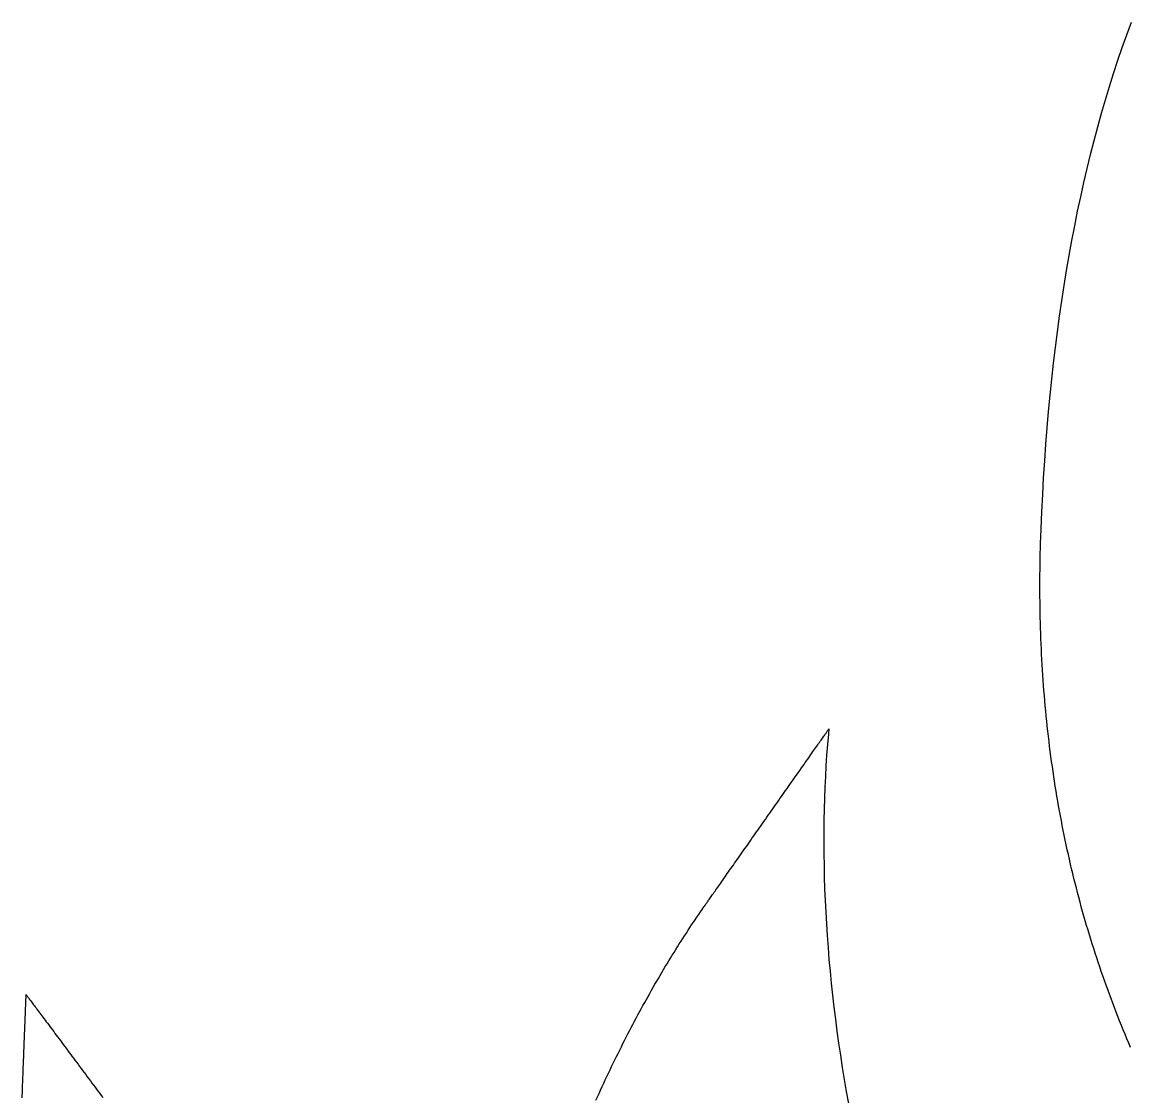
# Model space of a CAD drawing. Extents: x -6.8 to 6.8, y -8.6 to 0.4.
# Drawn here: x 0.301 to 1.387, y -7.523 to -6.469 of the extents above; entities that cross this region are included whole.
import ezdxf

# ---------------------------------------------------------------- set-up
doc = ezdxf.new("R2010")
doc.units = 0
doc.layers.add('4', color=50, linetype='CONTINUOUS')

msp = doc.modelspace()

# ---------------------------------------------------------------- linework, layer by layer
at = {"layer": '4', "color": 2}
for points in [[(1.38906, -7.47487, 0), (1.38721, -7.47056, 0), (1.38538, -7.46624, 0), (1.38357, -7.46191, 0), (1.38178, -7.45757, 0), (1.38001, -7.45322, 0), (1.37826, -7.44886, 0), (1.37652, -7.44449, 0), (1.37481, -7.44011, 0), (1.37311, -7.43572, 0), (1.37144, -7.43132, 0), (1.36978, -7.42692, 0), (1.36814, -7.4225, 0), (1.36652, -7.41807, 0), (1.36492, -7.41364, 0), (1.36334, -7.40919, 0), (1.36177, -7.40473, 0), (1.36023, -7.40027, 0), (1.35871, -7.39579, 0), (1.3572, -7.39131, 0), (1.35572, -7.38681, 0), (1.35425, -7.38231, 0), (1.3528, -7.37779, 0), (1.35137, -7.37327, 0), (1.34996, -7.36874, 0), (1.34857, -7.3642, 0), (1.3472, -7.35964, 0), (1.34585, -7.35508, 0), (1.34452, -7.35051, 0), (1.34321, -7.34593, 0), (1.34192, -7.34133, 0), (1.34064, -7.33673, 0), (1.33939, -7.33212, 0), (1.33815, -7.3275, 0), (1.33694, -7.32287, 0), (1.33574, -7.31823, 0), (1.33456, -7.31358, 0), (1.33341, -7.30892, 0), (1.33227, -7.30425, 0), (1.33115, -7.29957, 0), (1.33005, -7.29488, 0), (1.32897, -7.29018, 0), (1.32791, -7.28547, 0), (1.32687, -7.28076, 0), (1.32585, -7.27603, 0), (1.32485, -7.27129, 0), (1.32386, -7.26654, 0), (1.3229, -7.26178, 0), (1.32196, -7.25701, 0), (1.32103, -7.25224, 0), (1.32013, -7.24745, 0), (1.31925, -7.24265, 0), (1.31838, -7.23784, 0), (1.31754, -7.23303, 0), (1.31671, -7.2282, 0), (1.31591, -7.22336, 0), (1.31512, -7.21851, 0), (1.31436, -7.21366, 0), (1.31361, -7.20879, 0), (1.31288, -7.20391, 0), (1.31218, -7.19903, 0), (1.31149, -7.19413, 0), (1.31082, -7.18922, 0), (1.31017, -7.1843, 0), (1.30955, -7.17938, 0), (1.30894, -7.17444, 0), (1.30835, -7.16949, 0), (1.30778, -7.16454, 0), (1.30724, -7.15957, 0), (1.30671, -7.15459, 0), (1.3062, -7.14961, 0), (1.30571, -7.14461, 0), (1.30524, -7.1396, 0), (1.30479, -7.13459, 0), (1.30436, -7.12956, 0), (1.30396, -7.12452, 0), (1.30357, -7.11947, 0), (1.3032, -7.11442, 0), (1.30285, -7.10935, 0), (1.30252, -7.10427, 0), (1.30221, -7.09918, 0), (1.30192, -7.09409, 0), (1.30166, -7.08898, 0), (1.30141, -7.08386, 0), (1.30118, -7.07873, 0), (1.30097, -7.07359, 0), (1.30078, -7.06845, 0), (1.30062, -7.06329, 0), (1.30047, -7.05812, 0), (1.30034, -7.05294, 0), (1.30023, -7.04775, 0), (1.30015, -7.04255, 0), (1.30008, -7.03734, 0), (1.30003, -7.03212, 0), (1.30001, -7.02689, 0), (1.3, -7.02165, 0), (1.30002, -7.0164, 0), (1.30005, -7.01114, 0), (1.30011, -7.00587, 0), (1.30018, -7.00059, 0), (1.30028, -6.9953, 0), (1.30039, -6.99, 0), (1.30053, -6.98469, 0), (1.30068, -6.97936, 0), (1.30086, -6.97403, 0), (1.30117, -6.96591, 0), (1.30189, -6.94905, 0), (1.30272, -6.93231, 0), (1.30367, -6.91571, 0), (1.30472, -6.89925, 0), (1.30589, -6.88292, 0), (1.30717, -6.86672, 0), (1.30856, -6.85066, 0), (1.31006, -6.83473, 0), (1.31168, -6.81894, 0), (1.31341, -6.80328, 0), (1.31525, -6.78776, 0), (1.31721, -6.77237, 0), (1.31928, -6.75712, 0), (1.32146, -6.742, 0), (1.32377, -6.72702, 0), (1.32618, -6.71218, 0), (1.32871, -6.69747, 0), (1.33136, -6.6829, 0), (1.33413, -6.66847, 0), (1.33701, -6.65417, 0), (1.34001, -6.64002, 0), (1.34313, -6.626, 0), (1.34636, -6.61211, 0), (1.34971, -6.59837, 0), (1.35318, -6.58476, 0), (1.35677, -6.57129, 0), (1.36048, -6.55797, 0), (1.36431, -6.54478, 0), (1.36826, -6.53172, 0), (1.37233, -6.51881, 0), (1.37652, -6.50604, 0), (1.38083, -6.49341, 0), (1.38527, -6.48091, 0), (1.38982, -6.46856, 0)], [(0.864166, -7.52669, 0), (0.865677, -7.52334, 0), (0.867194, -7.51999, 0), (0.868717, -7.51666, 0), (0.870248, -7.51333, 0), (0.871785, -7.51002, 0), (0.873328, -7.50671, 0), (0.874877, -7.50342, 0), (0.876433, -7.50013, 0), (0.877995, -7.49686, 0), (0.879563, -7.49359, 0), (0.881137, -7.49034, 0), (0.882716, -7.4871, 0), (0.884301, -7.48387, 0), (0.885892, -7.48065, 0), (0.887488, -7.47744, 0), (0.88909, -7.47424, 0), (0.890697, -7.47105, 0), (0.892309, -7.46788, 0), (0.893926, -7.46472, 0), (0.895548, -7.46157, 0), (0.897175, -7.45843, 0), (0.898806, -7.4553, 0), (0.900443, -7.45219, 0), (0.902083, -7.44909, 0), (0.903728, -7.446, 0), (0.905378, -7.44292, 0), (0.907032, -7.43986, 0), (0.908689, -7.43681, 0), (0.910351, -7.43377, 0), (0.912017, -7.43075, 0), (0.913686, -7.42774, 0), (0.91536, -7.42474, 0), (0.917036, -7.42176, 0), (0.918717, -7.41879, 0), (0.9204, -7.41583, 0), (0.922087, -7.41289, 0), (0.923777, -7.40996, 0), (0.92547, -7.40705, 0), (0.927166, -7.40415, 0), (0.928865, -7.40127, 0), (0.930567, -7.3984, 0), (0.932271, -7.39555, 0), (0.933978, -7.39271, 0), (0.935688, -7.38989, 0), (0.937399, -7.38708, 0), (0.939113, -7.38429, 0), (0.940829, -7.38151, 0), (0.942547, -7.37875, 0), (0.944267, -7.37601, 0), (0.945989, -7.37328, 0), (0.947712, -7.37057, 0), (0.949437, -7.36787, 0), (0.951164, -7.3652, 0), (0.952892, -7.36253, 0), (0.954621, -7.35989, 0), (0.956352, -7.35726, 0), (0.958083, -7.35465, 0), (0.959816, -7.35205, 0), (0.961549, -7.34948, 0), (0.963283, -7.34692, 0), (0.965018, -7.34437, 0), (0.966753, -7.34185, 0), (0.968489, -7.33934, 0), (0.970225, -7.33686, 0), (0.970918, -7.33587, 0), (0.970968, -7.3358, 0), (0.971062, -7.33566, 0), (0.971199, -7.33547, 0), (0.971379, -7.33521, 0), (0.971601, -7.3349, 0), (0.971864, -7.33452, 0), (0.972167, -7.33409, 0), (0.972511, -7.3336, 0), (0.972894, -7.33306, 0), (0.973315, -7.33246, 0), (0.973774, -7.3318, 0), (0.97427, -7.3311, 0), (0.974802, -7.33034, 0), (0.97537, -7.32953, 0), (0.975972, -7.32867, 0), (0.976609, -7.32776, 0), (0.97728, -7.32681, 0), (0.977983, -7.32581, 0), (0.978718, -7.32476, 0), (0.979484, -7.32367, 0), (0.980281, -7.32254, 0), (0.981108, -7.32136, 0), (0.981964, -7.32014, 0), (0.982848, -7.31888, 0), (0.98376, -7.31758, 0), (0.9847, -7.31624, 0), (0.985665, -7.31487, 0), (0.986657, -7.31346, 0), (0.987673, -7.31201, 0), (0.988713, -7.31053, 0), (0.989777, -7.30901, 0), (0.990863, -7.30747, 0), (0.991972, -7.30589, 0), (0.993102, -7.30428, 0), (0.994252, -7.30264, 0), (0.995423, -7.30098, 0), (0.996612, -7.29928, 0), (0.99782, -7.29756, 0), (0.999046, -7.29582, 0), (1.00029, -7.29405, 0), (1.00155, -7.29225, 0), (1.00282, -7.29044, 0), (1.00411, -7.2886, 0), (1.00542, -7.28674, 0), (1.00673, -7.28487, 0), (1.00807, -7.28297, 0), (1.00941, -7.28106, 0), (1.01076, -7.27913, 0), (1.01213, -7.27719, 0), (1.0135, -7.27523, 0), (1.01488, -7.27326, 0), (1.01628, -7.27128, 0), (1.01768, -7.26929, 0), (1.01908, -7.26728, 0), (1.0205, -7.26527, 0), (1.02191, -7.26325, 0), (1.02334, -7.26122, 0), (1.02477, -7.25919, 0), (1.0262, -7.25715, 0), (1.02763, -7.25511, 0), (1.02907, -7.25306, 0), (1.03051, -7.25102, 0), (1.03195, -7.24897, 0), (1.03338, -7.24692, 0), (1.03482, -7.24487, 0), (1.03626, -7.24283, 0), (1.03769, -7.24078, 0), (1.03912, -7.23875, 0), (1.04055, -7.23671, 0), (1.04198, -7.23469, 0), (1.04339, -7.23267, 0), (1.04481, -7.23066, 0), (1.04621, -7.22865, 0), (1.04761, -7.22666, 0), (1.049, -7.22468, 0), (1.05038, -7.22271, 0), (1.05176, -7.22076, 0), (1.05312, -7.21881, 0), (1.05447, -7.21689, 0), (1.05581, -7.21498, 0), (1.05714, -7.21309, 0), (1.05846, -7.21121, 0), (1.05976, -7.20936, 0), (1.06105, -7.20752, 0), (1.06232, -7.20571, 0), (1.06358, -7.20392, 0), (1.06482, -7.20215, 0), (1.06605, -7.20041, 0), (1.06725, -7.19869, 0), (1.06844, -7.197, 0), (1.06961, -7.19534, 0), (1.07075, -7.19371, 0), (1.07188, -7.1921, 0), (1.07299, -7.19053, 0), (1.07407, -7.18898, 0), (1.07513, -7.18747, 0), (1.07617, -7.18599, 0), (1.07718, -7.18455, 0), (1.07817, -7.18314, 0), (1.07913, -7.18177, 0), (1.08007, -7.18044, 0), (1.08098, -7.17915, 0), (1.08186, -7.17789, 0), (1.08271, -7.17668, 0), (1.08354, -7.17551, 0), (1.08433, -7.17438, 0), (1.08509, -7.17329, 0), (1.08582, -7.17225, 0), (1.08652, -7.17125, 0), (1.08719, -7.1703, 0), (1.08782, -7.1694, 0), (1.08842, -7.16855, 0), (1.08898, -7.16775, 0), (1.08951, -7.167, 0), (1.09, -7.1663, 0), (1.09046, -7.16565, 0), (1.09087, -7.16506, 0), (1.09125, -7.16452, 0), (1.09159, -7.16404, 0), (1.09189, -7.16361, 0), (1.09215, -7.16324, 0), (1.09237, -7.16293, 0), (1.09254, -7.16268, 0), (1.09267, -7.1625, 0), (1.09276, -7.16237, 0), (1.0928, -7.16231, 0), (1.09232, -7.16748, 0), (1.09144, -7.17766, 0), (1.09065, -7.18796, 0), (1.08995, -7.19837, 0), (1.08936, -7.20888, 0), (1.08886, -7.21951, 0), (1.08845, -7.23023, 0), (1.08814, -7.24104, 0), (1.08793, -7.25195, 0), (1.08781, -7.26295, 0), (1.08779, -7.27403, 0), (1.08787, -7.28518, 0), (1.08804, -7.29641, 0), (1.08831, -7.30771, 0), (1.08868, -7.31907, 0), (1.08914, -7.3305, 0), (1.08971, -7.34198, 0), (1.09037, -7.35352, 0), (1.09112, -7.3651, 0), (1.09198, -7.37672, 0), (1.09293, -7.38839, 0), (1.09398, -7.40008, 0), (1.09513, -7.41181, 0), (1.09637, -7.42357, 0), (1.09772, -7.43534, 0), (1.09916, -7.44714, 0), (1.1007, -7.45895, 0), (1.10234, -7.47076, 0), (1.10408, -7.48258, 0), (1.10592, -7.4944, 0), (1.10786, -7.50622, 0), (1.1099, -7.51802, 0), (1.11203, -7.52981, 0)], [(0.300873, -7.52426, 0), (0.300973, -7.52171, 0), (0.301072, -7.51915, 0), (0.301172, -7.51661, 0), (0.30127, -7.51407, 0), (0.301369, -7.51154, 0), (0.301467, -7.50902, 0), (0.301565, -7.50651, 0), (0.301662, -7.50402, 0), (0.301759, -7.50154, 0), (0.301855, -7.49907, 0), (0.301951, -7.49662, 0), (0.302046, -7.49419, 0), (0.30214, -7.49178, 0), (0.302233, -7.48938, 0), (0.302326, -7.48701, 0), (0.302417, -7.48466, 0), (0.302508, -7.48234, 0), (0.302598, -7.48004, 0), (0.302686, -7.47776, 0), (0.302774, -7.47552, 0), (0.30286, -7.4733, 0), (0.302945, -7.47112, 0), (0.303029, -7.46896, 0), (0.303112, -7.46684, 0), (0.303194, -7.46475, 0), (0.303274, -7.4627, 0), (0.303352, -7.46068, 0), (0.303429, -7.45871, 0), (0.303505, -7.45677, 0), (0.303579, -7.45487, 0), (0.303651, -7.45301, 0), (0.303722, -7.4512, 0), (0.303791, -7.44943, 0), (0.303858, -7.44771, 0), (0.303923, -7.44603, 0), (0.303987, -7.4444, 0), (0.304049, -7.44282, 0), (0.304108, -7.4413, 0), (0.304166, -7.43982, 0), (0.304221, -7.4384, 0), (0.304275, -7.43703, 0), (0.304326, -7.43572, 0), (0.304375, -7.43446, 0), (0.304421, -7.43326, 0), (0.304466, -7.43212, 0), (0.304508, -7.43105, 0), (0.304547, -7.43003, 0), (0.304585, -7.42908, 0), (0.304619, -7.42819, 0), (0.304651, -7.42737, 0), (0.304681, -7.42662, 0), (0.304707, -7.42593, 0), (0.304731, -7.42531, 0), (0.304753, -7.42477, 0), (0.304771, -7.42429, 0), (0.304787, -7.4239, 0), (0.304799, -7.42357, 0), (0.304809, -7.42332, 0), (0.304816, -7.42315, 0), (0.304819, -7.42306, 0), (0.304823, -7.42304, 0), (0.304863, -7.4231, 0), (0.30495, -7.42321, 0), (0.305084, -7.42339, 0), (0.305263, -7.42364, 0), (0.305488, -7.42394, 0), (0.305756, -7.4243, 0), (0.306068, -7.42472, 0), (0.306423, -7.42519, 0), (0.306819, -7.42572, 0), (0.307257, -7.42631, 0), (0.307735, -7.42695, 0), (0.308253, -7.42765, 0), (0.308809, -7.4284, 0), (0.309404, -7.42919, 0), (0.310036, -7.43004, 0), (0.310705, -7.43094, 0), (0.311409, -7.43189, 0), (0.312148, -7.43288, 0), (0.312922, -7.43392, 0), (0.313729, -7.435, 0), (0.31457, -7.43613, 0), (0.315442, -7.4373, 0), (0.316345, -7.43851, 0), (0.317279, -7.43977, 0), (0.318243, -7.44106, 0), (0.319235, -7.44239, 0), (0.320256, -7.44376, 0), (0.321304, -7.44517, 0), (0.32238, -7.44661, 0), (0.323481, -7.44809, 0), (0.324607, -7.4496, 0), (0.325758, -7.45115, 0), (0.326932, -7.45272, 0), (0.328129, -7.45433, 0), (0.329349, -7.45597, 0), (0.33059, -7.45763, 0), (0.331851, -7.45933, 0), (0.333132, -7.46105, 0), (0.334433, -7.46279, 0), (0.335752, -7.46457, 0), (0.337088, -7.46636, 0), (0.338442, -7.46818, 0), (0.339811, -7.47001, 0), (0.341196, -7.47187, 0), (0.342595, -7.47375, 0), (0.344009, -7.47565, 0), (0.345435, -7.47756, 0), (0.346873, -7.4795, 0), (0.348324, -7.48144, 0), (0.349784, -7.4834, 0), (0.351255, -7.48538, 0), (0.352735, -7.48737, 0), (0.354224, -7.48936, 0), (0.355721, -7.49137, 0), (0.357224, -7.49339, 0), (0.358734, -7.49542, 0), (0.360249, -7.49745, 0), (0.361768, -7.49949, 0), (0.363292, -7.50154, 0), (0.364819, -7.50359, 0), (0.366349, -7.50564, 0), (0.36788, -7.5077, 0), (0.369412, -7.50975, 0), (0.370944, -7.51181, 0), (0.372475, -7.51387, 0), (0.374005, -7.51592, 0), (0.375534, -7.51797, 0), (0.377059, -7.52002, 0), (0.37858, -7.52206, 0), (0.380097, -7.5241, 0)]]:
    msp.add_polyline3d(points, dxfattribs=at)

doc.saveas('drawing.dxf')
